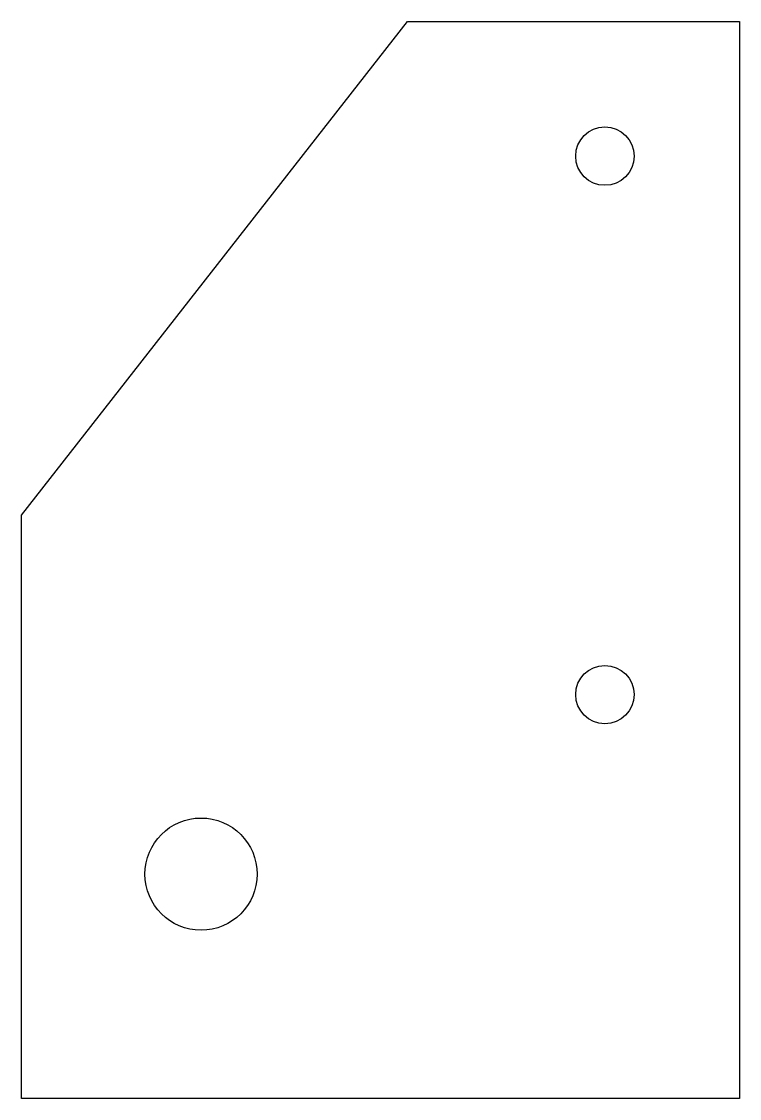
# Model space of a CAD drawing. Header units: millimetres. Extents: x -275 to -195, y 75 to 195.
import ezdxf

# ---------------------------------------------------------------- set-up
doc = ezdxf.new("R2010")
doc.units = ezdxf.units.MM
doc.layers.add('CORTE', color=1, linetype='Continuous')

msp = doc.modelspace()

# ---------------------------------------------------------------- linework, layer by layer
at = {"layer": 'CORTE'}
for p, q in [((-275, 140), (-232, 195)), ((-232, 195), (-195, 195)), ((-195, 195), (-195, 75)), ((-275, 75), (-275, 140)), ((-195, 75), (-275, 75))]:
    msp.add_line(p, q, dxfattribs=at)
for centre, radius in [((-210, 180), 3.25), ((-210, 120), 3.25), ((-255, 100), 6.25)]:
    msp.add_circle(centre, radius, dxfattribs=at)

doc.saveas('drawing.dxf')
